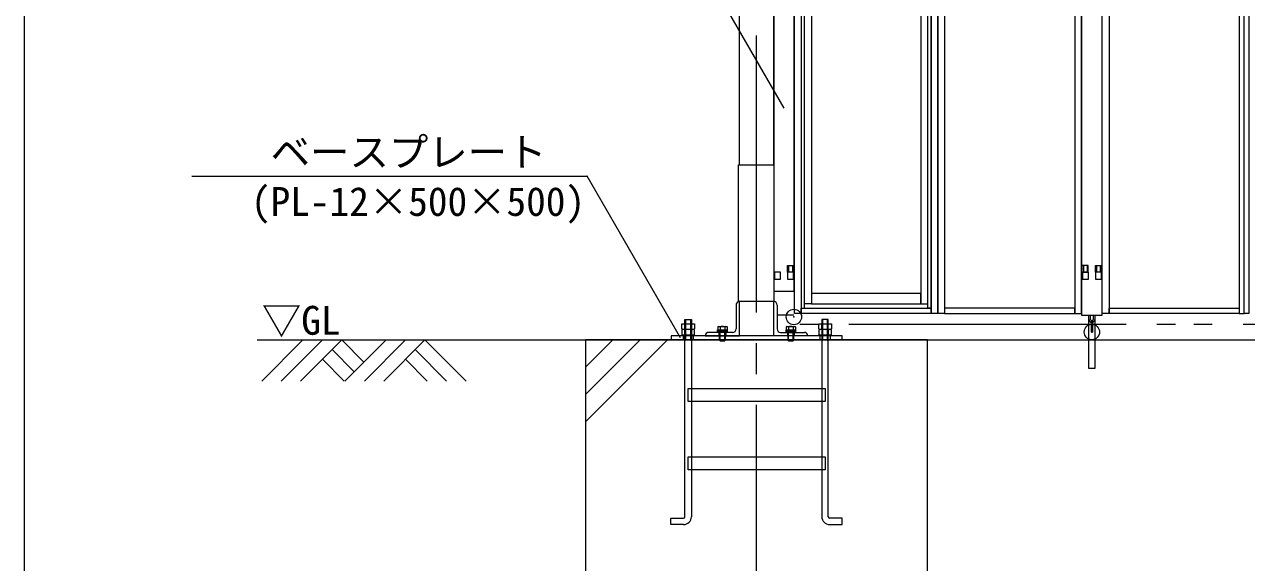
# Model space of a CAD drawing. Units: millimetres, scale not verified. Extents: x -12090 to 12090, y -18325 to 18325.
# Drawn here: x -12090 to -8518, y 5004 to 6577 of the extents above; entities that cross this region are included whole.
import ezdxf
from ezdxf.enums import TextEntityAlignment as Align

# ---------------------------------------------------------------- set-up
doc = ezdxf.new("R2010")
doc.units = ezdxf.units.MM
doc.header["$LTSCALE"] = 90
doc.header["$PDMODE"] = 32
doc.header["$PDSIZE"] = 45
for name, pattern in [('CHAIN2', [12, 9, -1, 1, -1]), ('DASHED1', [1.8, 1.2, -0.6]), ('DOUBLE_CHAIN2', [12.8, 9, -1, 0.6, -0.6, 0.6, -1])]:
    doc.linetypes.add(name, pattern=pattern)
for name, color, linetype, lineweight in [('0-5_ﾍﾞｰｽﾗｲﾝ', 134, 'Continuous', 18), ('0-6_ﾎﾞﾙﾄ類', 134, 'Continuous', 18), ('0-8_ﾜｲﾔｰﾛｰﾌﾟ', 134, 'DOUBLE_CHAIN2', 18), ('0-9_基礎工事用PCA大', 134, 'Continuous', 18), ('0-A_図面枠', 134, 'Continuous', 18), ('0-C_側固定棒', 134, 'Continuous', 18), ('1-0_中央走行棒', 134, 'Continuous', 18), ('1-6_通芯', 134, 'CHAIN2', 18), ('1-9_標準ﾊﾟﾈﾙ', 134, 'Continuous', 18), ('1-A_標準柱', 134, 'Continuous', 18), ('1-B_文字', 134, 'Continuous', 18), ('1-C_落とし棒', 134, 'Continuous', 18)]:
    doc.layers.add(name, color=color, linetype=linetype, lineweight=lineweight)
doc.styles.add('ＭＳ ゴシック', font='')
doc.styles.get('ＭＳ ゴシック').set_extended_font_data('MS Gothic')

msp = doc.modelspace()

# ---------------------------------------------------------------- linework, layer by layer
at = {"layer": '0-5_ﾍﾞｰｽﾗｲﾝ'}
msp.add_line((-11410.19, 5655), (3249.81, 5655), dxfattribs=at)
at = {"layer": '0-6_ﾎﾞﾙﾄ類'}
for p, q in [((-10159.72, 5687.03), (-10159.72, 5701.6)), ((-10159.72, 5684.18), (-10159.72, 5669.6)), ((-10140.67, 5687.03), (-10140.67, 5701.6)), ((-10140.67, 5684.18), (-10140.67, 5669.6)), ((-10062.03, 5694), (-10063.86, 5692.94)), ((-10063.86, 5692.94), (-10063.86, 5684.2)), ((-10063.86, 5684.2), (-10036.53, 5684.2)), ((-10062.03, 5694), (-10038.36, 5694)), ((-10061.44, 5684), (-10038.95, 5684)), ((-10057.02, 5692.94), (-10057.02, 5684.2)), ((-10051.39, 5681), (-10050.32, 5677)), ((-10050.07, 5681), (-10049, 5677)), ((-10043.36, 5692.94), (-10043.36, 5684.2)), ((-10038.36, 5694), (-10036.53, 5692.94)), ((-10036.53, 5692.94), (-10036.53, 5684.2)), ((-9862.03, 5694), (-9863.86, 5692.94)), ((-9863.86, 5692.94), (-9863.86, 5684.2)), ((-9863.86, 5684.2), (-9836.52, 5684.2)), ((-9862.03, 5694), (-9838.36, 5694)), ((-9861.43, 5684), (-9838.94, 5684)), ((-9857.02, 5692.94), (-9857.02, 5684.2)), ((-9851.39, 5681), (-9850.32, 5677)), ((-9850.07, 5681), (-9849, 5677)), ((-9843.36, 5692.94), (-9843.36, 5684.2)), ((-9838.36, 5694), (-9836.52, 5692.94)), ((-9836.52, 5692.94), (-9836.52, 5684.2)), ((-9759.72, 5687.03), (-9759.72, 5701.6)), ((-9759.72, 5684.18), (-9759.72, 5669.6)), ((-9740.66, 5687.03), (-9740.66, 5701.6)), ((-9740.66, 5684.18), (-9740.66, 5669.6)), ((-10058.19, 5655), (-10058.19, 5677)), ((-10058.19, 5655), (-10056.97, 5652.2)), ((-10056.97, 5652.2), (-10056.97, 5677)), ((-10042.19, 5655), (-10042.19, 5677)), ((-9858.19, 5655), (-9858.19, 5677)), ((-9858.19, 5655), (-9856.96, 5652.2)), ((-9856.96, 5652.2), (-9856.96, 5677)), ((-9842.19, 5655), (-9842.19, 5677))]:
    msp.add_line(p, q, dxfattribs=at)
for points in [[(-10168.67, 5687.03), (-10168.67, 5701.6), (-10131.71, 5701.6), (-10131.71, 5687.03), (-10134.19, 5685.6), (-10166.19, 5685.6)], [(-10168.67, 5684.18), (-10168.67, 5669.6), (-10131.71, 5669.6), (-10131.71, 5684.18), (-10134.19, 5685.6), (-10166.19, 5685.6)], [(-10036.2, 5684), (-10036.2, 5681), (-10064.2, 5681), (-10064.2, 5684)], [(-10064.2, 5681), (-10036.2, 5681), (-10036.2, 5677), (-10064.2, 5677)], [(-9836.19, 5684), (-9836.19, 5681), (-9864.19, 5681), (-9864.19, 5684)], [(-9864.19, 5681), (-9836.19, 5681), (-9836.19, 5677), (-9864.19, 5677)], [(-9768.67, 5687.03), (-9768.67, 5701.6), (-9731.72, 5701.6), (-9731.72, 5687.03), (-9734.19, 5685.6), (-9766.2, 5685.6)], [(-9768.67, 5684.18), (-9768.67, 5669.6), (-9731.72, 5669.6), (-9731.72, 5684.18), (-9734.19, 5685.6), (-9766.2, 5685.6)], [(-10168.19, 5669.6), (-10132.19, 5669.6), (-10132.19, 5667), (-10168.19, 5667)], [(-9768.19, 5669.6), (-9732.19, 5669.6), (-9732.19, 5667), (-9768.19, 5667)]]:
    msp.add_lwpolyline(points, close=True, dxfattribs=at)
for points in [[(-10058.19, 5655), (-10042.19, 5655), (-10043.42, 5652.2)], [(-10056.97, 5652.2), (-10043.42, 5652.2), (-10043.42, 5677)], [(-9858.19, 5655), (-9842.19, 5655), (-9843.42, 5652.2)], [(-9856.96, 5652.2), (-9843.42, 5652.2), (-9843.42, 5677)]]:
    msp.add_lwpolyline(points, dxfattribs=at)
for centre, radius, start, end in [((-10164.19, 5694.78), 8.96, 240.0064, 300.0064), ((-10164.19, 5676.42), 8.96, 60.0064, 120.0064), ((-10150.19, 5653.15), 32.45, 72.93497, 107.07105), ((-10150.19, 5718.05), 32.45, 252.93497, 287.07105), ((-10136.2, 5694.77), 8.95, 239.98131, 300.0315), ((-10136.2, 5676.43), 8.95, 59.98131, 120.0315), ((-10060.44, 5687.95), 6.05, 55.616, 124.384), ((-10061.44, 5684.2), 0.198, 180, 270), ((-10050.19, 5671.39), 22.62, 72.412, 107.588), ((-10039.94, 5687.95), 6.05, 55.616, 124.384), ((-10038.95, 5684.2), 0.198, 270, 0), ((-9860.44, 5687.95), 6.05, 55.616, 124.384), ((-9861.43, 5684.2), 0.198, 180, 270), ((-9850.19, 5671.39), 22.62, 72.412, 107.588), ((-9839.94, 5687.95), 6.05, 55.616, 124.384), ((-9838.94, 5684.2), 0.198, 270, 0), ((-9764.19, 5694.78), 8.96, 240.0064, 300.0064), ((-9764.19, 5676.42), 8.96, 60.0064, 120.0064), ((-9750.19, 5653.15), 32.45, 72.93497, 107.07105), ((-9750.19, 5718.05), 32.45, 252.93497, 287.07105), ((-9736.19, 5694.77), 8.95, 239.98131, 300.0315), ((-9736.19, 5676.43), 8.95, 59.98131, 120.0315)]:
    msp.add_arc(centre, radius, start, end, dxfattribs=at)
at = {"layer": '0-8_ﾜｲﾔｰﾛｰﾌﾟ'}
msp.add_line((2649.81, 5700), (-9850.19, 5700), dxfattribs=at)
at = {"layer": '0-9_基礎工事用PCA大'}
for p, q in [((-10450.2, 5415), (-10210.19, 5655)), ((-10450.2, 5495), (-10290.19, 5655)), ((-10450.2, 5575), (-10370.2, 5655)), ((-10140.67, 5475), (-10140.67, 5313)), ((-9759.72, 5475), (-9759.72, 5313)), ((-10140.67, 5275), (-10140.67, 5138)), ((-9759.72, 5275), (-9759.72, 5138))]:
    msp.add_line(p, q, dxfattribs=at)
at = {"layer": '0-9_基礎工事用PCA大', "linetype": 'DASHED1'}
for p, q in [((-10164.89, 5667), (-10164.89, 5655)), ((-10135.2, 5667), (-10135.2, 5655)), ((-10058.19, 5667), (-10058.19, 5655)), ((-10042.19, 5667), (-10042.19, 5655)), ((-9858.19, 5667), (-9858.19, 5655)), ((-9842.19, 5667), (-9842.19, 5655)), ((-9765.19, 5667), (-9765.19, 5655)), ((-9735.19, 5667), (-9735.19, 5655)), ((-10140.67, 5513), (-10140.67, 5475)), ((-9759.72, 5513), (-9759.72, 5475)), ((-10140.67, 5313), (-10140.67, 5275)), ((-9759.72, 5313), (-9759.72, 5275))]:
    msp.add_line(p, q, dxfattribs=at)
at = {"layer": '0-9_基礎工事用PCA大'}
for points in [[(-10159.72, 5138.05), (-10159.72, 5715), (-10140.67, 5715), (-10140.67, 5513)], [(-10159.72, 5652.5), (-10157.22, 5655), (-10157.22, 5715), (-10143.17, 5715), (-10143.17, 5655), (-10140.67, 5652.5)], [(-9740.66, 5138.05), (-9740.66, 5715), (-9759.72, 5715), (-9759.72, 5513)], [(-9740.66, 5652.5), (-9743.17, 5655), (-9743.17, 5715), (-9757.22, 5715), (-9757.22, 5655), (-9759.72, 5652.5)], [(-10163.66, 5115), (-10200.67, 5115), (-10200.67, 5134.05), (-10163.72, 5134.05)], [(-9736.72, 5115), (-9699.71, 5115), (-9699.71, 5134.05), (-9736.67, 5134.05)]]:
    msp.add_lwpolyline(points, dxfattribs=at)
for points in [[(-10450.2, 4655), (-9450.19, 4655), (-9450.19, 5655), (-10450.2, 5655)], [(-10200.19, 5655), (-9700.19, 5655), (-9700.19, 5667), (-10200.19, 5667)], [(-10150.19, 5513), (-9750.19, 5513), (-9750.19, 5475), (-10150.19, 5475)], [(-10150.19, 5313), (-9750.19, 5313), (-9750.19, 5275), (-10150.19, 5275)]]:
    msp.add_lwpolyline(points, close=True, dxfattribs=at)
for centre, radius, start, end in [((-10163.72, 5138.05), 4, 270, 360), ((-10163.66, 5138), 23, 270, 360), ((-9736.72, 5138), 23, 180, 270), ((-9736.67, 5138.05), 4, 180, 270)]:
    msp.add_arc(centre, radius, start, end, dxfattribs=at)
at = {"layer": '0-A_図面枠'}
msp.add_lwpolyline([(-12090.19, 18325), (12059.81, 18325), (12059.81, 1675), (-12090.19, 1675)], close=True, dxfattribs=at)
at = {"layer": '0-C_側固定棒'}
msp.add_line((-9840.19, 5872.56), (-9840.19, 7224.06), dxfattribs=at)
msp.add_lwpolyline([(-9840.19, 8615.56), (-9840.19, 9467.56), (-9900.19, 9467.56), (-9900.19, 5797.56), (-9840.19, 5797.56), (-9840.19, 5852.56)], dxfattribs=at)
for points in [[(-9897.84, 5832.56), (-9880.54, 5832.56), (-9880.54, 5852.56), (-9897.84, 5852.56)], [(-9859.84, 5832.56), (-9842.54, 5832.56), (-9842.54, 5852.56), (-9859.84, 5852.56)]]:
    msp.add_lwpolyline(points, close=True, dxfattribs=at)
at = {"layer": '1-0_中央走行棒'}
for p, q in [((-9000.19, 7224.06), (-9000.19, 5872.56)), ((-8940.19, 5872.56), (-8940.19, 7224.06)), ((-8978.74, 5714.46), (-8978.74, 5727.56)), ((-8973.75, 5714.46), (-8973.75, 5727.56)), ((-8966.74, 5727.56), (-8966.74, 5714.46)), ((-8961.74, 5727.56), (-8961.74, 5714.46)), ((-8972.69, 5713.06), (-8972.69, 5678.06)), ((-8967.69, 5678.06), (-8967.69, 5713.06))]:
    msp.add_line(p, q, dxfattribs=at)
msp.add_lwpolyline([(-9000.19, 5852.56), (-9000.19, 5727.56), (-8940.19, 5727.56), (-8940.19, 5852.56)], dxfattribs=at)
for points in [[(-8997.84, 5832.56), (-8980.54, 5832.56), (-8980.54, 5852.56), (-8997.84, 5852.56)], [(-8959.84, 5832.56), (-8942.54, 5832.56), (-8942.54, 5852.56), (-8959.84, 5852.56)]]:
    msp.add_lwpolyline(points, close=True, dxfattribs=at)
for radius, start, end in [(8.5, 180, 253.25351), (3.5, 180, 225.59204), (8.5, 287.46347, 360), (3.5, 316.78662, 360)]:
    msp.add_arc((-8970.25, 5714.46), radius, start, end, dxfattribs=at)
msp.add_point((-8970.19, 5678.06), dxfattribs=at)
at = {"layer": '1-6_通芯'}
msp.add_line((-9950.19, 4655), (-9950.19, 6567), dxfattribs=at)
at = {"layer": '1-9_標準ﾊﾟﾈﾙ', "linetype": 'DASHED1'}
for p, q in [((-9856.69, 5872.56), (-9856.69, 5852.56)), ((-9845.69, 5872.56), (-9845.69, 5852.56)), ((-8994.69, 5872.56), (-8994.69, 5852.56)), ((-8983.69, 5872.56), (-8983.69, 5852.56)), ((-8956.69, 5872.56), (-8956.69, 5852.56)), ((-8945.69, 5872.56), (-8945.69, 5852.56))]:
    msp.add_line(p, q, dxfattribs=at)
at = {"layer": '1-9_標準ﾊﾟﾈﾙ'}
for p, q in [((-9843.49, 5872.56), (-9843.49, 5852.56)), ((-8996.9, 5872.56), (-8996.9, 5852.56)), ((-8943.49, 5872.56), (-8943.49, 5852.56))]:
    msp.add_line(p, q, dxfattribs=at)
for points in [[(-9839.69, 8735.56), (-9819.94, 8735.56), (-9819.94, 5732.56), (-9839.69, 5732.56)], [(-9439.44, 8735.56), (-9420.19, 8735.56), (-9420.19, 5732.56), (-9439.44, 5732.56)], [(-9420.19, 8735.56), (-9400.94, 8735.56), (-9400.94, 5732.56), (-9420.19, 5732.56)], [(-9000.69, 8735.56), (-9020.44, 8735.56), (-9020.44, 5732.56), (-9000.69, 5732.56)], [(-8939.69, 8735.56), (-8919.94, 8735.56), (-8919.94, 5732.56), (-8939.69, 5732.56)], [(-8525.2, 8735.56), (-8539.44, 8735.56), (-8539.44, 5732.56), (-8525.2, 5732.56)], [(-8525.2, 8735.56), (-8510.94, 8735.56), (-8510.94, 5732.56), (-8525.2, 5732.56)], [(-9819.94, 5748.06), (-9809.69, 5748.06), (-9809.69, 7724.06), (-9819.94, 7724.06)], [(-9439.44, 5748.06), (-9449.69, 5748.06), (-9449.69, 7724.06), (-9439.44, 7724.06)], [(-9449.69, 7711.56), (-9469.69, 7711.56), (-9469.69, 5760.56), (-9449.69, 5760.56)], [(-9789.7, 5760.56), (-9469.69, 5760.56), (-9469.69, 5790.56), (-9789.7, 5790.56)], [(-9439.44, 5732.56), (-9819.94, 5732.56), (-9819.94, 5748.06), (-9439.44, 5748.06)], [(-9400.94, 5732.56), (-9020.44, 5732.56), (-9020.44, 5748.06), (-9400.94, 5748.06)], [(-8539.44, 5732.56), (-8919.94, 5732.56), (-8919.94, 5748.06), (-8539.44, 5748.06)]]:
    msp.add_lwpolyline(points, close=True, dxfattribs=at)
for points in [[(-9789.7, 6658.56), (-9789.7, 5760.56), (-9809.69, 5760.56), (-9809.69, 6719.56)], [(-9839.69, 5852.56), (-9859.69, 5852.56), (-9859.69, 5872.56), (-9839.69, 5872.56)], [(-9000.69, 5852.56), (-8980.69, 5852.56), (-8980.69, 5872.56), (-9000.69, 5872.56)], [(-8939.69, 5852.56), (-8959.69, 5852.56), (-8959.69, 5872.56), (-8939.69, 5872.56)]]:
    msp.add_lwpolyline(points, dxfattribs=at)
at = {"layer": '1-A_標準柱'}
for p, q in [((-10000.2, 6167), (-10000.2, 9617)), ((-9900.19, 6167), (-9900.19, 9617)), ((-10010.2, 5757), (-10010.2, 5687)), ((-9890.19, 5757), (-9890.19, 5687)), ((-10020.19, 5677), (-10090.2, 5677)), ((-9900.19, 5667), (-10000.2, 5667)), ((-9880.19, 5677), (-9810.19, 5677))]:
    msp.add_line(p, q, dxfattribs=at)
at = {"layer": '1-A_標準柱', "linetype": 'DASHED1'}
for p, q in [((-10060.19, 5677), (-10060.19, 5667)), ((-10040.19, 5677), (-10040.19, 5667)), ((-9860.19, 5677), (-9860.19, 5667)), ((-9840.19, 5677), (-9840.19, 5667))]:
    msp.add_line(p, q, dxfattribs=at)
at = {"layer": '1-A_標準柱'}
msp.add_lwpolyline([(-10003.39, 6167), (-9900.19, 6167), (-9900.19, 5767), (-10003.39, 5767)], close=True, dxfattribs=at)
for points in [[(-10100.2, 5667), (-10000.2, 5667), (-10000.2, 5767)], [(-9800.19, 5667), (-9900.19, 5667), (-9900.19, 5767)], [(-9841.19, 5727), (-9890.19, 5727), (-9890.19, 5717)]]:
    msp.add_lwpolyline(points, dxfattribs=at)
for centre, start, end in [((-10000.2, 5757), 90, 180), ((-9900.19, 5757), 0, 90), ((-10020.19, 5687), 270, 360), ((-9880.19, 5687), 180, 270), ((-10090.2, 5667), 90, 180), ((-9810.19, 5667), 0, 90)]:
    msp.add_arc(centre, 10, start, end, dxfattribs=at)
msp.add_point((-9841.19, 5722), dxfattribs=at)
at = {"layer": '1-B_文字'}
for p, q in [((-11600.95, 6133.8), (-10446.95, 6133.8)), ((-11276.1, 5655), (-11396.39, 5534.72)), ((-11219.41, 5655), (-11339.68, 5534.72)), ((-11162.71, 5655), (-11282.99, 5534.72)), ((-11162.71, 5655), (-11097.9, 5590.2)), ((-11033.1, 5655), (-11153.39, 5534.72)), ((-10976.41, 5655), (-11096.68, 5534.72)), ((-10919.7, 5655), (-11039.99, 5534.72)), ((-10919.7, 5655), (-10799.42, 5534.72)), ((-11191.06, 5626.65), (-11126.25, 5561.85)), ((-10948.06, 5626.65), (-10856.12, 5534.72)), ((-11219.41, 5598.3), (-11155.82, 5534.72)), ((-10976.4, 5598.3), (-10912.82, 5534.72))]:
    msp.add_line(p, q, dxfattribs=at)
for points in [[(-9869.83, 6332.98), (-10505.83, 7434.56), (-10506.27, 7434.56)], [(-10172.72, 5661), (-10445.69, 6133.8), (-10446.12, 6133.8)]]:
    msp.add_lwpolyline(points, dxfattribs=at)
at = {"layer": '1-C_落とし棒'}
msp.add_lwpolyline([(-8961.7, 5727.56), (-8961.7, 5571.36), (-8978.7, 5571.36), (-8978.7, 5727.56)], close=True, dxfattribs=at)

# ---------------------------------------------------------------- texts
at = {"layer": '1-B_文字', "style": 'ＭＳ ゴシック'}
for s, p in [('\u3000\u3000ベースプレート\u3000\u3000\u3000', (-11600.95, 6136.56)), ('(PL-12×500×500)', (-11428.14, 5992.11)), ('▽GL', (-11396.39, 5644.68))]:
    msp.add_text(s, height=84.46, dxfattribs=at).set_placement(p, align=Align.BOTTOM_LEFT)

doc.saveas('drawing.dxf')
